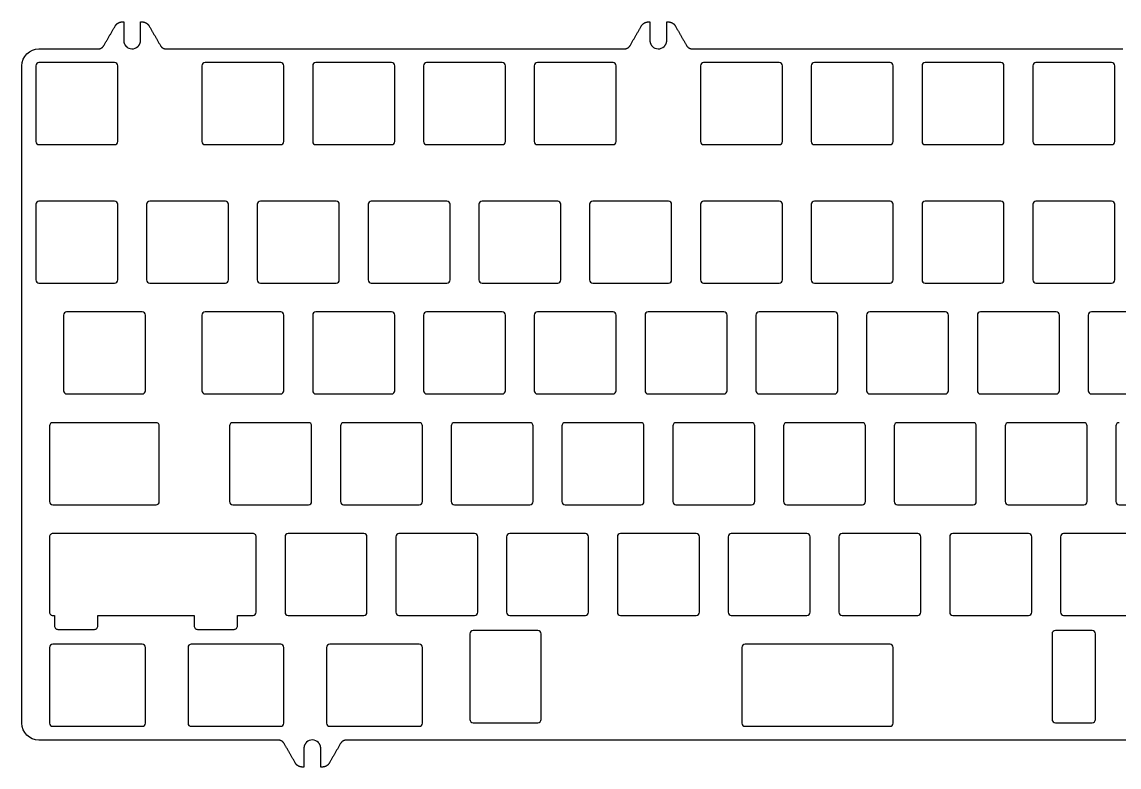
# Model space of a CAD drawing. Header units: millimetres. Extents: x 10 to 315, y 19 to 290.
# Drawn here: x 10 to 198.7, y 162.1 to 290.2 of the extents above; entities that cross this region are included whole.
import ezdxf

# ---------------------------------------------------------------- set-up
doc = ezdxf.new("R2010")
doc.units = ezdxf.units.MM
doc.layers.add('默认值', color=7, linetype='Continuous', true_color=0x000000)

msp = doc.modelspace()

# ---------------------------------------------------------------- linework, layer by layer
at = {"layer": '默认值', "color": 96, "true_color": 0x007f00}
for p, q in [((27.15, 290.19, 18.29), (27.5, 290.19, 18.29)), ((27.5, 290.19, 18.29), (27.5, 287.01, 18.29)), ((30.4, 287.01, 18.29), (30.4, 290.19, 18.29)), ((30.4, 290.19, 18.29), (30.76, 290.19, 18.29)), ((117.64, 290.19, 18.29), (117.99, 290.19, 18.29)), ((117.99, 290.19, 18.29), (117.99, 287.01, 18.29)), ((120.89, 287.01, 18.29), (120.89, 290.19, 18.29)), ((120.89, 290.19, 18.29), (121.24, 290.19, 18.29)), ((12.93, 285.56, 18.29), (23.13, 285.56, 18.29)), ((34.78, 285.56, 18.29), (113.62, 285.56, 18.29)), ((125.26, 285.56, 18.29), (199.34, 285.56, 18.29)), ((25.93, 283.19, 18.29), (12.93, 283.19, 18.29)), ((54.5, 283.19, 18.29), (41.5, 283.19, 18.29)), ((73.55, 283.19, 18.29), (60.55, 283.19, 18.29)), ((92.6, 283.19, 18.29), (79.6, 283.19, 18.29)), ((111.65, 283.19, 18.29), (98.65, 283.19, 18.29)), ((140.23, 283.19, 18.29), (127.23, 283.19, 18.29)), ((159.28, 283.19, 18.29), (146.28, 283.19, 18.29)), ((178.33, 283.19, 18.29), (165.33, 283.19, 18.29)), ((197.38, 283.19, 18.29), (184.38, 283.19, 18.29)), ((10, 169.63, 18.29), (10, 282.64, 18.29)), ((12.38, 282.64, 18.29), (12.38, 269.64, 18.29)), ((26.48, 269.64, 18.29), (26.48, 282.64, 18.29)), ((40.95, 282.64, 18.29), (40.95, 269.64, 18.29)), ((55.05, 269.64, 18.29), (55.05, 282.64, 18.29)), ((60, 282.64, 18.29), (60, 269.64, 18.29)), ((74.1, 269.64, 18.29), (74.1, 282.64, 18.29)), ((79.05, 282.64, 18.29), (79.05, 269.64, 18.29)), ((93.15, 269.64, 18.29), (93.15, 282.64, 18.29)), ((98.1, 282.64, 18.29), (98.1, 269.64, 18.29)), ((112.2, 269.64, 18.29), (112.2, 282.64, 18.29)), ((126.68, 282.64, 18.29), (126.68, 269.64, 18.29)), ((140.78, 269.64, 18.29), (140.78, 282.64, 18.29)), ((145.73, 282.64, 18.29), (145.73, 269.64, 18.29)), ((159.83, 269.64, 18.29), (159.83, 282.64, 18.29)), ((164.78, 282.64, 18.29), (164.78, 269.64, 18.29)), ((178.88, 269.64, 18.29), (178.88, 282.64, 18.29)), ((183.83, 282.64, 18.29), (183.83, 269.64, 18.29)), ((197.93, 269.64, 18.29), (197.93, 282.64, 18.29)), ((12.93, 269.09, 18.29), (25.93, 269.09, 18.29)), ((41.5, 269.09, 18.29), (54.5, 269.09, 18.29)), ((60.55, 269.09, 18.29), (73.55, 269.09, 18.29)), ((79.6, 269.09, 18.29), (92.6, 269.09, 18.29)), ((98.65, 269.09, 18.29), (111.65, 269.09, 18.29)), ((127.23, 269.09, 18.29), (140.23, 269.09, 18.29)), ((146.28, 269.09, 18.29), (159.28, 269.09, 18.29)), ((165.33, 269.09, 18.29), (178.33, 269.09, 18.29)), ((184.38, 269.09, 18.29), (197.38, 269.09, 18.29)), ((12.38, 258.83, 18.29), (12.38, 245.83, 18.29)), ((25.93, 259.38, 18.29), (12.93, 259.38, 18.29)), ((26.48, 245.83, 18.29), (26.48, 258.83, 18.29)), ((31.43, 258.83, 18.29), (31.43, 245.83, 18.29)), ((44.98, 259.38, 18.29), (31.98, 259.38, 18.29)), ((45.53, 245.83, 18.29), (45.53, 258.83, 18.29)), ((50.48, 258.83, 18.29), (50.48, 245.83, 18.29)), ((64.03, 259.38, 18.29), (51.03, 259.38, 18.29)), ((64.58, 245.83, 18.29), (64.58, 258.83, 18.29)), ((69.53, 258.83, 18.29), (69.53, 245.83, 18.29)), ((83.08, 259.38, 18.29), (70.08, 259.38, 18.29)), ((83.63, 245.83, 18.29), (83.63, 258.83, 18.29)), ((88.58, 258.83, 18.29), (88.58, 245.83, 18.29)), ((102.13, 259.38, 18.29), (89.13, 259.38, 18.29)), ((102.68, 245.83, 18.29), (102.68, 258.83, 18.29)), ((107.63, 258.83, 18.29), (107.63, 245.83, 18.29)), ((121.18, 259.38, 18.29), (108.18, 259.38, 18.29)), ((121.73, 245.83, 18.29), (121.73, 258.83, 18.29)), ((126.68, 258.83, 18.29), (126.68, 245.83, 18.29)), ((140.23, 259.38, 18.29), (127.23, 259.38, 18.29)), ((140.78, 245.83, 18.29), (140.78, 258.83, 18.29)), ((145.73, 258.83, 18.29), (145.73, 245.83, 18.29)), ((159.28, 259.38, 18.29), (146.28, 259.38, 18.29)), ((159.83, 245.83, 18.29), (159.83, 258.83, 18.29)), ((164.78, 258.83, 18.29), (164.78, 245.83, 18.29)), ((178.33, 259.38, 18.29), (165.33, 259.38, 18.29)), ((178.88, 245.83, 18.29), (178.88, 258.83, 18.29)), ((183.83, 258.83, 18.29), (183.83, 245.83, 18.29)), ((197.38, 259.38, 18.29), (184.38, 259.38, 18.29)), ((197.93, 245.83, 18.29), (197.93, 258.83, 18.29)), ((12.93, 245.28, 18.29), (25.93, 245.28, 18.29)), ((31.98, 245.28, 18.29), (44.98, 245.28, 18.29)), ((51.03, 245.28, 18.29), (64.03, 245.28, 18.29)), ((70.08, 245.28, 18.29), (83.08, 245.28, 18.29)), ((89.13, 245.28, 18.29), (102.13, 245.28, 18.29)), ((108.18, 245.28, 18.29), (121.18, 245.28, 18.29)), ((127.23, 245.28, 18.29), (140.23, 245.28, 18.29)), ((146.28, 245.28, 18.29), (159.28, 245.28, 18.29)), ((165.33, 245.28, 18.29), (178.33, 245.28, 18.29)), ((184.38, 245.28, 18.29), (197.38, 245.28, 18.29)), ((17.14, 239.78, 18.29), (17.14, 226.78, 18.29)), ((30.69, 240.33, 18.29), (17.69, 240.33, 18.29)), ((31.24, 226.78, 18.29), (31.24, 239.78, 18.29)), ((40.95, 239.78, 18.29), (40.95, 226.78, 18.29)), ((54.5, 240.33, 18.29), (41.5, 240.33, 18.29)), ((55.05, 226.78, 18.29), (55.05, 239.78, 18.29)), ((60, 239.78, 18.29), (60, 226.78, 18.29)), ((73.55, 240.33, 18.29), (60.55, 240.33, 18.29)), ((74.1, 226.78, 18.29), (74.1, 239.78, 18.29)), ((79.05, 239.78, 18.29), (79.05, 226.78, 18.29)), ((92.6, 240.33, 18.29), (79.6, 240.33, 18.29)), ((93.15, 226.78, 18.29), (93.15, 239.78, 18.29)), ((98.1, 239.78, 18.29), (98.1, 226.78, 18.29)), ((111.65, 240.33, 18.29), (98.65, 240.33, 18.29)), ((112.2, 226.78, 18.29), (112.2, 239.78, 18.29)), ((117.15, 239.78, 18.29), (117.15, 226.78, 18.29)), ((130.7, 240.33, 18.29), (117.7, 240.33, 18.29)), ((131.25, 226.78, 18.29), (131.25, 239.78, 18.29)), ((136.2, 239.78, 18.29), (136.2, 226.78, 18.29)), ((149.75, 240.33, 18.29), (136.75, 240.33, 18.29)), ((150.3, 226.78, 18.29), (150.3, 239.78, 18.29)), ((155.25, 239.78, 18.29), (155.25, 226.78, 18.29)), ((168.8, 240.33, 18.29), (155.8, 240.33, 18.29)), ((169.35, 226.78, 18.29), (169.35, 239.78, 18.29)), ((174.3, 239.78, 18.29), (174.3, 226.78, 18.29)), ((187.85, 240.33, 18.29), (174.85, 240.33, 18.29)), ((188.4, 226.78, 18.29), (188.4, 239.78, 18.29)), ((193.35, 239.78, 18.29), (193.35, 226.78, 18.29)), ((206.9, 240.33, 18.29), (193.9, 240.33, 18.29)), ((17.69, 226.23, 18.29), (30.69, 226.23, 18.29)), ((41.5, 226.23, 18.29), (54.5, 226.23, 18.29)), ((60.55, 226.23, 18.29), (73.55, 226.23, 18.29)), ((79.6, 226.23, 18.29), (92.6, 226.23, 18.29)), ((98.65, 226.23, 18.29), (111.65, 226.23, 18.29)), ((117.7, 226.23, 18.29), (130.7, 226.23, 18.29)), ((136.75, 226.23, 18.29), (149.75, 226.23, 18.29)), ((155.8, 226.23, 18.29), (168.8, 226.23, 18.29)), ((174.85, 226.23, 18.29), (187.85, 226.23, 18.29)), ((193.9, 226.23, 18.29), (206.9, 226.23, 18.29)), ((33.07, 221.28, 18.29), (15.31, 221.28, 18.29)), ((59.27, 221.28, 18.29), (46.27, 221.28, 18.29)), ((78.32, 221.28, 18.29), (65.32, 221.28, 18.29)), ((97.37, 221.28, 18.29), (84.37, 221.28, 18.29)), ((116.42, 221.28, 18.29), (103.42, 221.28, 18.29)), ((135.47, 221.28, 18.29), (122.47, 221.28, 18.29)), ((154.52, 221.28, 18.29), (141.52, 221.28, 18.29)), ((173.57, 221.28, 18.29), (160.57, 221.28, 18.29)), ((192.62, 221.28, 18.29), (179.62, 221.28, 18.29)), ((14.76, 220.73, 18.29), (14.76, 207.73, 18.29)), ((33.62, 207.73, 18.29), (33.62, 220.73, 18.29)), ((45.72, 220.73, 18.29), (45.72, 207.73, 18.29)), ((59.82, 207.73, 18.29), (59.82, 220.73, 18.29)), ((64.77, 220.73, 18.29), (64.77, 207.73, 18.29)), ((78.87, 207.73, 18.29), (78.87, 220.73, 18.29)), ((83.82, 220.73, 18.29), (83.82, 207.73, 18.29)), ((97.92, 207.73, 18.29), (97.92, 220.73, 18.29)), ((102.87, 220.73, 18.29), (102.87, 207.73, 18.29)), ((116.97, 207.73, 18.29), (116.97, 220.73, 18.29)), ((121.92, 220.73, 18.29), (121.92, 207.73, 18.29)), ((136.02, 207.73, 18.29), (136.02, 220.73, 18.29)), ((140.97, 220.73, 18.29), (140.97, 207.73, 18.29)), ((155.07, 207.73, 18.29), (155.07, 220.73, 18.29)), ((160.02, 220.73, 18.29), (160.02, 207.73, 18.29)), ((174.12, 207.73, 18.29), (174.12, 220.73, 18.29)), ((179.07, 220.73, 18.29), (179.07, 207.73, 18.29)), ((193.17, 207.73, 18.29), (193.17, 220.73, 18.29)), ((198.12, 220.73, 18.29), (198.12, 207.73, 18.29)), ((15.31, 207.18, 18.29), (33.07, 207.18, 18.29)), ((46.27, 207.18, 18.29), (59.27, 207.18, 18.29)), ((65.32, 207.18, 18.29), (78.32, 207.18, 18.29)), ((84.37, 207.18, 18.29), (97.37, 207.18, 18.29)), ((103.42, 207.18, 18.29), (116.42, 207.18, 18.29)), ((122.47, 207.18, 18.29), (135.47, 207.18, 18.29)), ((141.52, 207.18, 18.29), (154.52, 207.18, 18.29)), ((160.57, 207.18, 18.29), (173.57, 207.18, 18.29)), ((179.62, 207.18, 18.29), (192.62, 207.18, 18.29)), ((198.67, 207.18, 18.29), (211.67, 207.18, 18.29)), ((68.79, 202.23, 18.29), (55.79, 202.23, 18.29)), ((87.84, 202.23, 18.29), (74.84, 202.23, 18.29)), ((106.89, 202.23, 18.29), (93.89, 202.23, 18.29)), ((125.94, 202.23, 18.29), (112.94, 202.23, 18.29)), ((144.99, 202.23, 18.29), (131.99, 202.23, 18.29)), ((164.04, 202.23, 18.29), (151.04, 202.23, 18.29)), ((183.09, 202.23, 18.29), (170.09, 202.23, 18.29)), ((202.14, 202.23, 18.29), (189.14, 202.23, 18.29)), ((14.76, 201.68, 18.29), (14.76, 188.68, 18.29)), ((50.29, 188.68, 18.29), (50.29, 201.68, 18.29)), ((55.24, 201.68, 18.29), (55.24, 188.68, 18.29)), ((69.34, 188.68, 18.29), (69.34, 201.68, 18.29)), ((74.29, 201.68, 18.29), (74.29, 188.68, 18.29)), ((88.39, 188.68, 18.29), (88.39, 201.68, 18.29)), ((93.34, 201.68, 18.29), (93.34, 188.68, 18.29)), ((107.44, 188.68, 18.29), (107.44, 201.68, 18.29)), ((112.39, 201.68, 18.29), (112.39, 188.68, 18.29)), ((126.49, 188.68, 18.29), (126.49, 201.68, 18.29)), ((131.44, 201.68, 18.29), (131.44, 188.68, 18.29)), ((145.54, 188.68, 18.29), (145.54, 201.68, 18.29)), ((150.49, 201.68, 18.29), (150.49, 188.68, 18.29)), ((164.59, 188.68, 18.29), (164.59, 201.68, 18.29)), ((169.54, 201.68, 18.29), (169.54, 188.68, 18.29)), ((183.64, 188.68, 18.29), (183.64, 201.68, 18.29)), ((188.59, 201.68, 18.29), (188.59, 188.68, 18.29)), ((23.06, 186.33, 18.29), (23.06, 188.13, 18.29)), ((39.61, 188.13, 18.29), (39.61, 186.33, 18.29)), ((55.79, 188.13, 18.29), (68.79, 188.13, 18.29)), ((74.84, 188.13, 18.29), (87.84, 188.13, 18.29)), ((93.89, 188.13, 18.29), (106.89, 188.13, 18.29)), ((112.94, 188.13, 18.29), (125.94, 188.13, 18.29)), ((131.99, 188.13, 18.29), (144.99, 188.13, 18.29)), ((151.04, 188.13, 18.29), (164.04, 188.13, 18.29)), ((170.09, 188.13, 18.29), (183.09, 188.13, 18.29)), ((189.14, 188.13, 18.29), (202.14, 188.13, 18.29)), ((16.18, 185.75, 18.29), (22.48, 185.75, 18.29)), ((40.18, 185.75, 18.29), (46.48, 185.75, 18.29)), ((87.03, 184.98, 18.29), (87.03, 170.28, 18.29)), ((98.7, 185.55, 18.29), (87.61, 185.55, 18.29)), ((99.28, 170.28, 18.29), (99.28, 184.98, 18.29)), ((187.15, 184.98, 18.29), (187.15, 170.28, 18.29)), ((194.02, 185.55, 18.29), (187.72, 185.55, 18.29)), ((194.6, 170.28, 18.29), (194.6, 184.98, 18.29)), ((30.69, 183.18, 18.29), (15.31, 183.18, 18.29)), ((54.5, 183.18, 18.29), (39.12, 183.18, 18.29)), ((78.32, 183.18, 18.29), (62.94, 183.18, 18.29)), ((159.28, 183.18, 18.29), (134.37, 183.18, 18.29)), ((14.76, 182.63, 18.29), (14.76, 169.63, 18.29)), ((31.24, 169.63, 18.29), (31.24, 182.63, 18.29)), ((38.57, 182.63, 18.29), (38.57, 169.63, 18.29)), ((55.05, 169.63, 18.29), (55.05, 182.63, 18.29)), ((62.39, 182.63, 18.29), (62.39, 169.63, 18.29)), ((78.87, 169.63, 18.29), (78.87, 182.63, 18.29)), ((133.82, 182.63, 18.29), (133.82, 169.63, 18.29)), ((159.83, 169.63, 18.29), (159.83, 182.63, 18.29)), ((15.31, 169.08, 18.29), (30.69, 169.08, 18.29)), ((39.12, 169.08, 18.29), (54.5, 169.08, 18.29)), ((62.94, 169.08, 18.29), (78.32, 169.08, 18.29)), ((87.61, 169.7, 18.29), (98.7, 169.7, 18.29)), ((134.37, 169.08, 18.29), (159.28, 169.08, 18.29)), ((187.72, 169.7, 18.29), (194.02, 169.7, 18.29)), ((54.12, 166.7, 18.29), (12.93, 166.7, 18.29)), ((225.16, 166.7, 18.29), (65.76, 166.7, 18.29)), ((58.49, 165.28, 18.29), (58.49, 162.08, 18.29)), ((61.39, 162.08, 18.29), (61.39, 165.28, 18.29)), ((58.49, 162.08, 18.29), (58.14, 162.08, 18.29)), ((61.74, 162.08, 18.29), (61.39, 162.08, 18.29))]:
    msp.add_line(p, q, dxfattribs=at)
for points in [[(15.31, 188.13), (15.61, 188.13), (15.61, 186.33)], [(47.06, 186.33), (47.06, 188.13), (49.74, 188.13)]]:
    msp.add_lwpolyline(points, dxfattribs=at)
at = {"layer": '默认值', "color": 96, "true_color": 0x007f00, "extrusion": (0, 0, -1)}
for centre, radius, start, end in [((-12.93, 282.64, -18.29), 2.92, 360, 90), ((-12.93, 169.63, -18.29), 2.93, 270, 360)]:
    msp.add_arc(centre, radius, start, end, dxfattribs=at)
at = {"layer": '默认值', "color": 96, "true_color": 0x007f00}
for centre, radius, start, end in [((28.95, 287.01, 18.29), 1.45, 223.4839, 313.4839), ((119.44, 287.01, 18.29), 1.45, 223.4839, 313.4839), ((12.93, 282.64, 18.29), 0.55, 90, 180), ((25.93, 282.64, 18.29), 0.55, 360, 90), ((41.5, 282.64, 18.29), 0.55, 90, 180), ((54.5, 282.64, 18.29), 0.55, 360, 90), ((60.55, 282.64, 18.29), 0.55, 90, 180), ((73.55, 282.64, 18.29), 0.55, 360, 90), ((79.6, 282.64, 18.29), 0.55, 90, 180), ((92.6, 282.64, 18.29), 0.55, 0, 90), ((98.65, 282.64, 18.29), 0.55, 90, 180), ((111.65, 282.64, 18.29), 0.55, 360, 90), ((127.23, 282.64, 18.29), 0.55, 90, 180), ((140.23, 282.64, 18.29), 0.55, 0, 90), ((146.28, 282.64, 18.29), 0.55, 90, 180), ((159.28, 282.64, 18.29), 0.55, 360, 90), ((165.33, 282.64, 18.29), 0.55, 90, 180), ((178.33, 282.64, 18.29), 0.55, 360, 90), ((184.38, 282.64, 18.29), 0.55, 90, 180), ((197.38, 282.64, 18.29), 0.55, 360, 90), ((12.93, 269.64, 18.29), 0.55, 180, 270), ((25.93, 269.64, 18.29), 0.55, 270, 0), ((41.5, 269.64, 18.29), 0.55, 180, 270), ((54.5, 269.64, 18.29), 0.55, 270, 360), ((60.55, 269.64, 18.29), 0.55, 180, 270), ((73.55, 269.64, 18.29), 0.55, 270, 0), ((79.6, 269.64, 18.29), 0.55, 180, 270), ((92.6, 269.64, 18.29), 0.55, 270, 360), ((98.65, 269.64, 18.29), 0.55, 180, 270), ((111.65, 269.64, 18.29), 0.55, 270, 0), ((127.23, 269.64, 18.29), 0.55, 180, 270), ((140.23, 269.64, 18.29), 0.55, 270, 360), ((146.28, 269.64, 18.29), 0.55, 180, 270), ((159.28, 269.64, 18.29), 0.55, 270, 0), ((165.33, 269.64, 18.29), 0.55, 180, 270), ((178.33, 269.64, 18.29), 0.55, 270, 0), ((184.38, 269.64, 18.29), 0.55, 180, 270), ((197.38, 269.64, 18.29), 0.55, 270, 0), ((12.93, 258.83, 18.29), 0.55, 90, 180), ((25.93, 258.83, 18.29), 0.55, 360, 90), ((31.98, 258.83, 18.29), 0.55, 90, 180), ((44.98, 258.83, 18.29), 0.55, 0, 90), ((51.03, 258.83, 18.29), 0.55, 90, 180), ((64.03, 258.83, 18.29), 0.55, 360, 90), ((70.08, 258.83, 18.29), 0.55, 90, 180), ((83.08, 258.83, 18.29), 0.55, 360, 90), ((89.13, 258.83, 18.29), 0.55, 90, 180), ((102.13, 258.83, 18.29), 0.55, 360, 90), ((108.18, 258.83, 18.29), 0.55, 90, 180), ((121.18, 258.83, 18.29), 0.55, 360, 90), ((127.23, 258.83, 18.29), 0.55, 90, 180), ((140.23, 258.83, 18.29), 0.55, 0, 90), ((146.28, 258.83, 18.29), 0.55, 90, 180), ((159.28, 258.83, 18.29), 0.55, 360, 90), ((165.33, 258.83, 18.29), 0.55, 90, 180), ((178.33, 258.83, 18.29), 0.55, 360, 90), ((184.38, 258.83, 18.29), 0.55, 90, 180), ((197.38, 258.83, 18.29), 0.55, 360, 90), ((12.93, 245.83, 18.29), 0.55, 180, 270), ((25.93, 245.83, 18.29), 0.55, 270, 0), ((31.98, 245.83, 18.29), 0.55, 180, 270), ((44.98, 245.83, 18.29), 0.55, 270, 360), ((51.03, 245.83, 18.29), 0.55, 180, 270), ((64.03, 245.83, 18.29), 0.55, 270, 0), ((70.08, 245.83, 18.29), 0.55, 180, 270), ((83.08, 245.83, 18.29), 0.55, 270, 0), ((89.13, 245.83, 18.29), 0.55, 180, 270), ((102.13, 245.83, 18.29), 0.55, 270, 360), ((108.18, 245.83, 18.29), 0.55, 180, 270), ((121.18, 245.83, 18.29), 0.55, 270, 0), ((127.23, 245.83, 18.29), 0.55, 180, 270), ((140.23, 245.83, 18.29), 0.55, 270, 360), ((146.28, 245.83, 18.29), 0.55, 180, 270), ((159.28, 245.83, 18.29), 0.55, 270, 0), ((165.33, 245.83, 18.29), 0.55, 180, 270), ((178.33, 245.83, 18.29), 0.55, 270, 0), ((184.38, 245.83, 18.29), 0.55, 180, 270), ((197.38, 245.83, 18.29), 0.55, 270, 0), ((17.69, 239.78, 18.29), 0.55, 90, 180), ((30.69, 239.78, 18.29), 0.55, 360, 90), ((41.5, 239.78, 18.29), 0.55, 90, 180), ((54.5, 239.78, 18.29), 0.55, 360, 90), ((60.55, 239.78, 18.29), 0.55, 90, 180), ((73.55, 239.78, 18.29), 0.55, 360, 90), ((79.6, 239.78, 18.29), 0.55, 90, 180), ((92.6, 239.78, 18.29), 0.55, 0, 90), ((98.65, 239.78, 18.29), 0.55, 90, 180), ((111.65, 239.78, 18.29), 0.55, 360, 90), ((117.7, 239.78, 18.29), 0.55, 90, 180), ((130.7, 239.78, 18.29), 0.55, 360, 90), ((136.75, 239.78, 18.29), 0.55, 90, 180), ((149.75, 239.78, 18.29), 0.55, 360, 90), ((155.8, 239.78, 18.29), 0.55, 90, 180), ((168.8, 239.78, 18.29), 0.55, 360, 90), ((174.85, 239.78, 18.29), 0.55, 90, 180), ((187.85, 239.78, 18.29), 0.55, 0, 90), ((193.9, 239.78, 18.29), 0.55, 90, 180), ((17.69, 226.78, 18.29), 0.55, 180, 270), ((30.69, 226.78, 18.29), 0.55, 270, 360), ((41.5, 226.78, 18.29), 0.55, 180, 270), ((54.5, 226.78, 18.29), 0.55, 270, 0), ((60.55, 226.78, 18.29), 0.55, 180, 270), ((73.55, 226.78, 18.29), 0.55, 270, 0), ((79.6, 226.78, 18.29), 0.55, 180, 270), ((92.6, 226.78, 18.29), 0.55, 270, 360), ((98.65, 226.78, 18.29), 0.55, 180, 270), ((111.65, 226.78, 18.29), 0.55, 270, 360), ((117.7, 226.78, 18.29), 0.55, 180, 270), ((130.7, 226.78, 18.29), 0.55, 270, 0), ((136.75, 226.78, 18.29), 0.55, 180, 270), ((149.75, 226.78, 18.29), 0.55, 270, 360), ((155.8, 226.78, 18.29), 0.55, 180, 270), ((168.8, 226.78, 18.29), 0.55, 270, 0), ((174.85, 226.78, 18.29), 0.55, 180, 270), ((187.85, 226.78, 18.29), 0.55, 270, 360), ((193.9, 226.78, 18.29), 0.55, 180, 270), ((15.31, 220.73, 18.29), 0.55, 90, 180), ((33.07, 220.73, 18.29), 0.55, 0, 90), ((46.27, 220.73, 18.29), 0.55, 90, 180), ((59.27, 220.73, 18.29), 0.55, 360, 90), ((65.32, 220.73, 18.29), 0.55, 90, 180), ((78.32, 220.73, 18.29), 0.55, 360, 90), ((84.37, 220.73, 18.29), 0.55, 90, 180), ((97.37, 220.73, 18.29), 0.55, 360, 90), ((103.42, 220.73, 18.29), 0.55, 90, 180), ((116.42, 220.73, 18.29), 0.55, 0, 90), ((122.47, 220.73, 18.29), 0.55, 90, 180), ((135.47, 220.73, 18.29), 0.55, 360, 90), ((141.52, 220.73, 18.29), 0.55, 90, 180), ((154.52, 220.73, 18.29), 0.55, 360, 90), ((160.57, 220.73, 18.29), 0.55, 90, 180), ((173.57, 220.73, 18.29), 0.55, 360, 90), ((179.62, 220.73, 18.29), 0.55, 90, 180), ((192.62, 220.73, 18.29), 0.55, 360, 90), ((198.67, 220.73, 18.29), 0.55, 90, 180), ((15.31, 207.73, 18.29), 0.55, 180, 270), ((33.07, 207.73, 18.29), 0.55, 270, 0), ((46.27, 207.73, 18.29), 0.55, 180, 270), ((59.27, 207.73, 18.29), 0.55, 270, 0), ((65.32, 207.73, 18.29), 0.55, 180, 270), ((78.32, 207.73, 18.29), 0.55, 270, 0), ((84.37, 207.73, 18.29), 0.55, 180, 270), ((97.37, 207.73, 18.29), 0.55, 270, 0), ((103.42, 207.73, 18.29), 0.55, 180, 270), ((116.42, 207.73, 18.29), 0.55, 270, 360), ((122.47, 207.73, 18.29), 0.55, 180, 270), ((135.47, 207.73, 18.29), 0.55, 270, 0), ((141.52, 207.73, 18.29), 0.55, 180, 270), ((154.52, 207.73, 18.29), 0.55, 270, 0), ((160.57, 207.73, 18.29), 0.55, 180, 270), ((173.57, 207.73, 18.29), 0.55, 270, 360), ((179.62, 207.73, 18.29), 0.55, 180, 270), ((192.62, 207.73, 18.29), 0.55, 270, 0), ((198.67, 207.73, 18.29), 0.55, 180, 270), ((55.79, 201.68, 18.29), 0.55, 90, 180), ((68.79, 201.68, 18.29), 0.55, 0, 90), ((74.84, 201.68, 18.29), 0.55, 90, 180), ((87.84, 201.68, 18.29), 0.55, 360, 90), ((93.89, 201.68, 18.29), 0.55, 90, 180), ((106.89, 201.68, 18.29), 0.55, 360, 90), ((112.94, 201.68, 18.29), 0.55, 90, 180), ((125.94, 201.68, 18.29), 0.55, 360, 90), ((131.99, 201.68, 18.29), 0.55, 90, 180), ((144.99, 201.68, 18.29), 0.55, 360, 90), ((151.04, 201.68, 18.29), 0.55, 90, 180), ((164.04, 201.68, 18.29), 0.55, 0, 90), ((170.09, 201.68, 18.29), 0.55, 90, 180), ((183.09, 201.68, 18.29), 0.55, 360, 90), ((189.14, 201.68, 18.29), 0.55, 90, 180), ((49.74, 188.68, 18.29), 0.55, 270, 0), ((55.79, 188.68, 18.29), 0.55, 180, 270), ((68.79, 188.68, 18.29), 0.55, 270, 360), ((74.84, 188.68, 18.29), 0.55, 180, 270), ((87.84, 188.68, 18.29), 0.55, 270, 0), ((93.89, 188.68, 18.29), 0.55, 180, 270), ((106.89, 188.68, 18.29), 0.55, 270, 0), ((112.94, 188.68, 18.29), 0.55, 180, 270), ((125.94, 188.68, 18.29), 0.55, 270, 0), ((131.99, 188.68, 18.29), 0.55, 180, 270), ((144.99, 188.68, 18.29), 0.55, 270, 0), ((151.04, 188.68, 18.29), 0.55, 180, 270), ((164.04, 188.68, 18.29), 0.55, 270, 360), ((170.09, 188.68, 18.29), 0.55, 180, 270), ((183.09, 188.68, 18.29), 0.55, 270, 0), ((189.14, 188.68, 18.29), 0.55, 180, 270), ((87.61, 184.98, 18.29), 0.575, 90, 180), ((98.7, 184.98, 18.29), 0.575, 0, 90), ((187.72, 184.98, 18.29), 0.575, 90, 180), ((194.02, 184.98, 18.29), 0.575, 0, 90), ((15.31, 182.63, 18.29), 0.55, 90, 180), ((30.69, 182.63, 18.29), 0.55, 0, 90), ((39.12, 182.63, 18.29), 0.55, 90, 180), ((54.5, 182.63, 18.29), 0.55, 0, 90), ((62.94, 182.63, 18.29), 0.55, 90, 180), ((78.32, 182.63, 18.29), 0.55, 0, 90), ((134.37, 182.63, 18.29), 0.55, 90, 180), ((159.28, 182.63, 18.29), 0.55, 0, 90), ((87.61, 170.28, 18.29), 0.575, 180, 270), ((98.7, 170.28, 18.29), 0.575, 270, 360), ((187.72, 170.28, 18.29), 0.575, 180, 270), ((194.02, 170.28, 18.29), 0.575, 270, 0), ((15.31, 169.63, 18.29), 0.55, 180, 270), ((30.69, 169.63, 18.29), 0.55, 270, 360), ((39.12, 169.63, 18.29), 0.55, 180, 270), ((54.5, 169.63, 18.29), 0.55, 270, 0), ((62.94, 169.63, 18.29), 0.55, 180, 270), ((78.32, 169.63, 18.29), 0.55, 270, 0), ((134.37, 169.63, 18.29), 0.55, 180, 270), ((159.28, 169.63, 18.29), 0.55, 270, 360), ((59.94, 165.28, 18.29), 1.45, 43.4839, 133.4839)]:
    msp.add_arc(centre, radius, start, end, dxfattribs=at)
for points, degree in [([(24.08, 286.11, 18.29), (25.08, 287.84, 18.29), (26.08, 289.57, 18.29)], 2), ([(114.57, 286.11, 18.29), (115.57, 287.84, 18.29), (116.57, 289.57, 18.29)], 2), ([(49.74, 202.23, 18.29), (37.47, 202.23, 18.29), (25.99, 202.23, 18.29), (15.31, 202.23, 18.29)], 3), ([(23.06, 188.13, 18.29), (28.39, 188.13, 18.29), (33.91, 188.13, 18.29), (39.61, 188.13, 18.29)], 3), ([(64.81, 166.15, 18.29), (63.81, 164.42, 18.29), (62.81, 162.69, 18.29)], 2)]:
    msp.add_open_spline(points, degree=degree, dxfattribs=at)
for points, weights in [([(26.08, 289.57, 18.29), (26.32, 289.95, 18.29), (26.75, 290.1, 18.29)], [1, 0.877451410677, 1]), ([(26.75, 290.1, 18.29), (26.95, 290.18, 18.29), (27.15, 290.19, 18.29)], [1, 0.988405259175, 1]), ([(30.76, 290.19, 18.29), (30.96, 290.18, 18.29), (31.16, 290.1, 18.29)], [1, 0.940175228865, 1]), ([(31.16, 290.1, 18.29), (31.58, 289.95, 18.29), (31.83, 289.57, 18.29)], [1, 0.947584310197, 1]), ([(31.83, 289.57, 18.29), (32.83, 287.84, 18.29), (33.82, 286.11, 18.29)], [1, 1.07992795802, 1]), ([(116.57, 289.57, 18.29), (116.81, 289.95, 18.29), (117.24, 290.1, 18.29)], [1, 0.877451410677, 1]), ([(117.24, 290.1, 18.29), (117.43, 290.18, 18.29), (117.64, 290.19, 18.29)], [1, 0.988405259175, 1]), ([(121.24, 290.19, 18.29), (121.45, 290.18, 18.29), (121.64, 290.1, 18.29)], [1, 0.940175228865, 1]), ([(121.64, 290.1, 18.29), (122.07, 289.95, 18.29), (122.32, 289.57, 18.29)], [1, 0.947584310197, 1]), ([(122.32, 289.57, 18.29), (123.31, 287.84, 18.29), (124.31, 286.11, 18.29)], [1, 1.07992795802, 1]), ([(27.5, 287.01, 18.29), (27.5, 286.43, 18.29), (27.9, 286.01, 18.29)], [1, 0.874321221421, 1.03784679506]), ([(29.95, 285.96, 18.29), (30.4, 286.39, 18.29), (30.4, 287.01, 18.29)], [1.12316818466, 0.973672498172, 1]), ([(117.99, 287.01, 18.29), (117.99, 286.43, 18.29), (118.39, 286.01, 18.29)], [1, 0.874321221421, 1.03784679506]), ([(120.44, 285.96, 18.29), (120.89, 286.39, 18.29), (120.89, 287.01, 18.29)], [1.12316818466, 0.973672498172, 1]), ([(23.13, 285.56, 18.29), (23.77, 285.56, 18.29), (24.08, 286.11, 18.29)], [1, 0.866025403784, 1]), ([(33.82, 286.11, 18.29), (34.14, 285.56, 18.29), (34.78, 285.56, 18.29)], [1, 0.866025403785, 1]), ([(113.62, 285.56, 18.29), (114.25, 285.56, 18.29), (114.57, 286.11, 18.29)], [1, 0.866025403784, 1]), ([(124.31, 286.11, 18.29), (124.63, 285.56, 18.29), (125.26, 285.56, 18.29)], [1, 0.866025403784, 1]), ([(55.07, 166.15, 18.29), (54.75, 166.7, 18.29), (54.12, 166.7, 18.29)], [1, 0.866025403784, 1]), ([(57.06, 162.69, 18.29), (56.07, 164.42, 18.29), (55.07, 166.15, 18.29)], [1, 1.07992795802, 1]), ([(58.94, 166.33, 18.29), (58.49, 165.9, 18.29), (58.49, 165.28, 18.29)], [1.12316818466, 0.973672498172, 1]), ([(61.39, 165.28, 18.29), (61.39, 165.86, 18.29), (60.99, 166.27, 18.29)], [1, 0.874321221421, 1.03784679506]), ([(65.76, 166.7, 18.29), (65.13, 166.7, 18.29), (64.81, 166.15, 18.29)], [1, 0.866025403785, 1]), ([(57.74, 162.16, 18.29), (57.31, 162.31, 18.29), (57.06, 162.69, 18.29)], [1, 0.947584310197, 1]), ([(62.81, 162.69, 18.29), (62.57, 162.31, 18.29), (62.14, 162.16, 18.29)], [1, 0.877451410677, 1]), ([(58.14, 162.08, 18.29), (57.93, 162.09, 18.29), (57.74, 162.16, 18.29)], [1, 0.940175228865, 1]), ([(62.14, 162.16, 18.29), (61.95, 162.09, 18.29), (61.74, 162.08, 18.29)], [1, 0.988405259175, 1])]:
    msp.add_rational_spline(points, weights, degree=2, dxfattribs=at)
for points, knots in [([(15.31, 202.23, 18.29), (15.24, 202.23, 18.29), (15.1, 202.2, 18.29), (14.91, 202.08, 18.29), (14.79, 201.89, 18.29), (14.76, 201.75, 18.29), (14.76, 201.68, 18.29)], [285.4558263, 285.4558263, 285.4558263, 285.4558263, 285.663142, 285.8877585, 286.1123751, 286.3196902, 286.3196902, 286.3196902, 286.3196902]), ([(50.29, 201.68, 18.29), (50.29, 201.75, 18.29), (50.26, 201.89, 18.29), (50.14, 202.08, 18.29), (49.95, 202.2, 18.29), (49.81, 202.23, 18.29), (49.74, 202.23, 18.29)], [250.3198163, 250.3198163, 250.3198163, 250.3198163, 250.5271313, 250.7517479, 250.9763645, 251.1836801, 251.1836801, 251.1836801, 251.1836801]), ([(14.76, 188.68, 18.29), (14.76, 188.61, 18.29), (14.79, 188.46, 18.29), (14.91, 188.28, 18.29), (15.1, 188.15, 18.29), (15.24, 188.13, 18.29), (15.31, 188.13, 18.29)], [299.3196902, 299.3196902, 299.3196902, 299.3196902, 299.5270052, 299.7516218, 299.9762383, 300.1835527, 300.1835527, 300.1835527, 300.1835527]), ([(15.61, 186.33, 18.29), (15.61, 186.25, 18.29), (15.64, 186.1, 18.29), (15.77, 185.91, 18.29), (15.96, 185.78, 18.29), (16.11, 185.75, 18.29), (16.18, 185.75, 18.29)], [302.1835527, 302.1835527, 302.1835527, 302.1835527, 302.4002912, 302.6351176, 302.869944, 303.0866825, 303.0866825, 303.0866825, 303.0866825]), ([(22.48, 185.75, 18.29), (22.56, 185.75, 18.29), (22.71, 185.78, 18.29), (22.9, 185.91, 18.29), (23.03, 186.1, 18.29), (23.06, 186.25, 18.29), (23.06, 186.33, 18.29)], [309.3866825, 309.3866825, 309.3866825, 309.3866825, 309.6034209, 309.8382473, 310.0730738, 310.2898122, 310.2898122, 310.2898122, 310.2898122]), ([(39.61, 186.33, 18.29), (39.61, 186.25, 18.29), (39.64, 186.1, 18.29), (39.77, 185.91, 18.29), (39.96, 185.78, 18.29), (40.11, 185.75, 18.29), (40.18, 185.75, 18.29)], [226.3495595, 226.3495595, 226.3495595, 226.3495595, 226.5662979, 226.8011243, 227.0359508, 227.2526892, 227.2526892, 227.2526892, 227.2526892]), ([(46.48, 185.75, 18.29), (46.56, 185.75, 18.29), (46.71, 185.78, 18.29), (46.9, 185.91, 18.29), (47.03, 186.1, 18.29), (47.06, 186.25, 18.29), (47.06, 186.33, 18.29)], [233.5526892, 233.5526892, 233.5526892, 233.5526892, 233.7694277, 234.0042541, 234.2390805, 234.455819, 234.455819, 234.455819, 234.455819])]:
    msp.add_open_spline(points, degree=3, knots=knots, dxfattribs=at)

doc.saveas('drawing.dxf')
